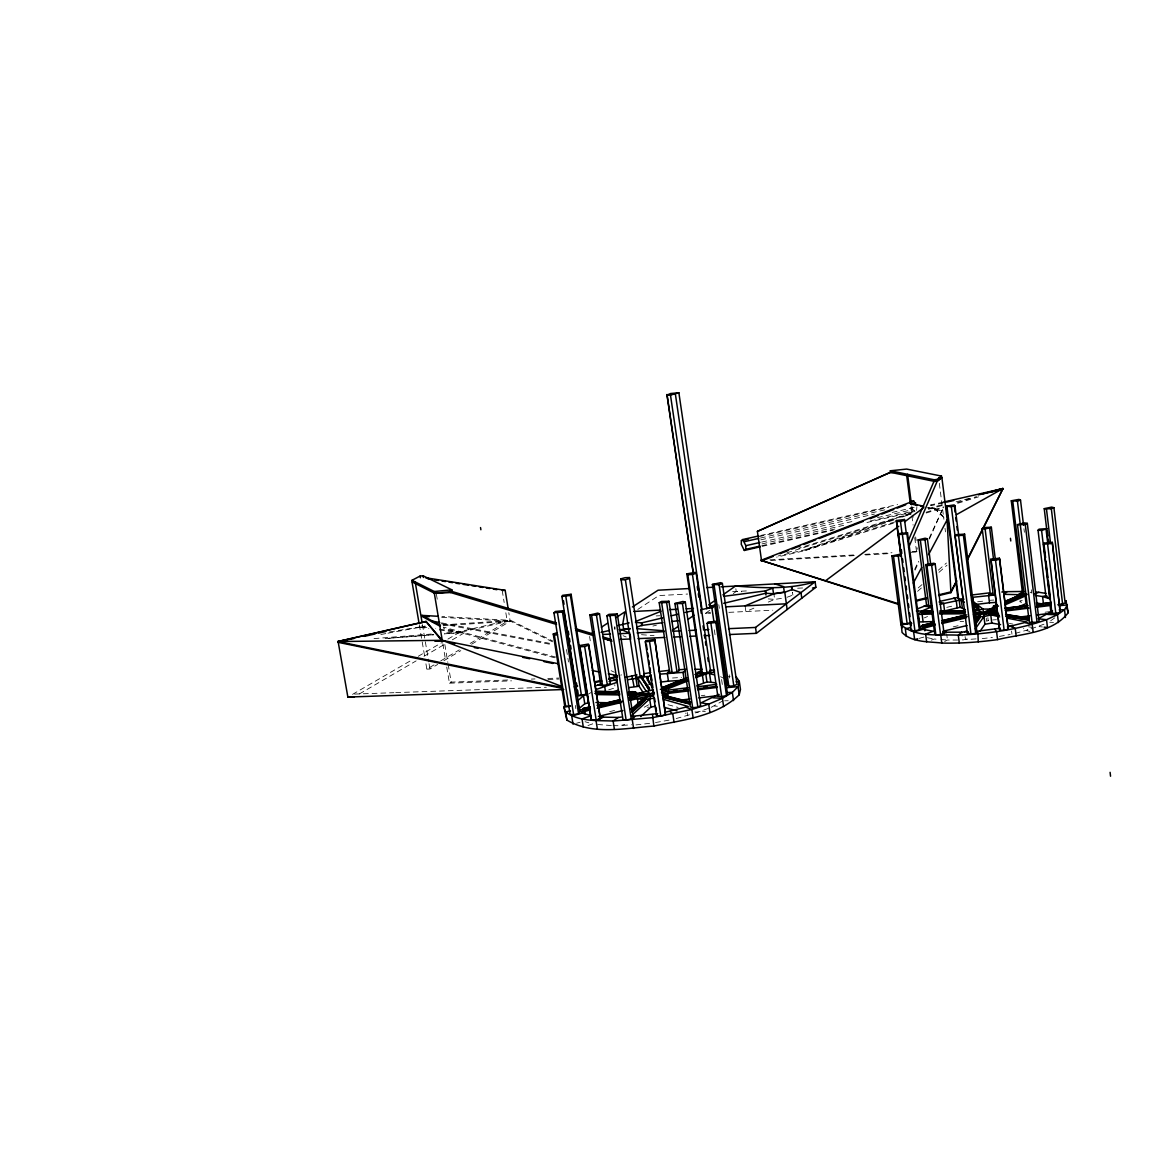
<?xml version="1.0" encoding="UTF-8"?>
<svg xmlns="http://www.w3.org/2000/svg" width="1169" height="1169" viewBox="0 0 1169 1169"><rect width="100%" height="100%" fill="white"/><g stroke="black" fill="none" stroke-linecap="round" stroke-linejoin="round"><path stroke-width="0.75" stroke-dasharray="5 3.75" d="M916.598 510.415L916.876 506.82M614.514 629.302L614.777 626.716L615.654 632.371M552.469 641.81L510.502 621.177L510.692 620.359L441.911 616.501M620.958 675.492L621.163 674.557M914.655 569.449L918.454 561.266M929.077 538.324L941.995 510.473L928.478 507.375M915.049 570.165L918.849 561.968M929.472 539.026L941.995 510.473M917.607 591.324L921.61 587.759M938.999 572.328L947.022 565.212M918.249 587.934L922.268 584.368M938.386 570.136L946.437 563.02M911.119 552.338L916.584 552.016L917.519 551.242L917.051 547.662M387.976 633.174L419.978 627.285L422.447 625.298M709.641 610.364L705.214 613.52L704.805 610.715M733.27 593.574L736.222 591.47L741.555 591.792M1054.759 617.86L1048.593 622.244L1053.503 622.39M637.763 609.458L658.863 595.562L687.65 594.042M986.256 618.167L986.636 621.236L989.106 620.154L986.373 619.19M446.733 667.031L449.451 683.193L451.161 682.126L511.321 679.847M588.416 694.108L590.827 692.618M1015.218 633.393L1027.96 629.828L1023.459 628.615M711.249 707.303L722.895 700.845M425.94 663.817L426.846 669.15L434.576 664.562M440.757 660.88L459.315 649.862M470.128 643.432L507.244 621.382L510.195 621.236L508.807 612.658M426.846 669.15L429.958 669.019L437.674 664.43M443.855 660.748L460.82 650.636M471.618 644.207L510.195 621.236M359.424 693.918L416.12 660.894M423.996 656.306L444.483 644.382M452.345 639.808L464.955 632.473L444.454 633.905M352.556 694.357L411.97 659.93M418.21 656.306L441.663 642.716M447.917 639.092L458.862 632.75M648.561 704.79L643.871 707.42L649.146 707.143M676.179 718.555L689.491 714.8L685.502 713.134M944.625 641.547L947.474 640.027L957.601 640.027M1022.261 600.267L1019.689 601.64L1021.414 602.24L1020.479 603.189L1020.113 600.194M1031.029 628.864L1045.422 623.691M967.201 638.902L962.657 640.027L961.868 633.744M695.467 712.958L709.758 707.932M924.343 617.875L927.572 616.516M753.873 608.158L745.88 611.519L745.267 607.281M768.267 602.079L774.667 599.39L782.47 598.265M612.98 725.613L619.57 725.759L624.684 724.488M787.058 597.271L792.918 595.05L792.524 592.274M931.24 640.159L934.309 639.019L939.248 639.399M587.949 725.54L592.551 723.889L585.055 721.726M897.061 517.999L804.111 550L778.159 555.976M898.786 517.399L912.551 512.65L798.778 548.246M893.832 519.957L804.316 550.76L776.625 557.145M902.439 517.005L911.046 514.039L900.7 517.224M786.927 552.791L893.803 519.372M894.709 521.958L804.111 550L804.316 550.76L894.913 522.733M926.067 512.241L943.485 506.849M957.426 502.538L976.583 496.591M926.272 513.016L943.704 507.624M957.645 503.313L978.541 496.84M608.728 689.812L615.201 687.825L614.719 684.698M919.229 638.347L923.831 637.076M576.536 723.216L580.058 722.252M928.157 508.471L942.024 504.76M928.376 509.26L942.243 505.549M956.125 501.837L969.992 498.126M652.916 626.058L656.408 625.21M710.489 612.249L705.214 613.52L710.679 613.243M953.217 626.876L960.275 625.196M609.663 711.629L616.75 709.934M946.773 607.369L954.795 605.484M444.512 633.846L458.935 632.692L507.755 621.426L507.551 620.607L458.73 631.874L444.308 633.013M760.478 538.032L885.664 509.669M760.785 539.859L874.412 514.082M761.706 542.08L855.167 520.848M892.195 512.431L915.122 507.214M943.237 502.144L930.699 504.891L947.065 520.658M762.013 543.906L845.465 524.91M877.422 517.633L912.931 509.552L914.962 511.54M943.222 502.889L930.919 505.695L930.948 504.95L943.368 516.45M761.735 545.704L836.493 528.666M870.321 520.95L914.816 510.809M762.1 546.391L833.205 530.185M866.974 522.485L913.194 511.934M760.551 535.504L897.587 504.526M759.149 536.615L888.864 507.273M389.54 631.976L425.136 626.058M380.86 634.489L386.194 633.51M725.218 677.333L730.084 676.442M655.488 722.544L671.225 719.753M999.393 636.404L1010.162 634.504M1045.086 612.22L1050.522 611.548M977.635 601.787L983.041 601.144M701.342 695.657L704.907 695.234M982.238 638.625L992.408 637.426M635.965 724.912L651.951 723.056M374.036 638.595L431.697 634.022M976.057 638.873L965.506 639.662L965.112 636.52M426.846 627.402L419.759 626.409L419.978 627.285L425.341 626.92M443.256 625.722L507.755 621.426M990.245 600.267L993.811 600.033M622.566 725.379L631.538 724.78M443.051 624.874L507.551 620.607M992.744 619.935L996.383 619.702M769.976 559.834L855.576 554.851M864.695 554.325L892.005 552.732M912.054 551.563L917.519 551.242M770.707 560.492L854.583 555.611M865.528 554.983L891.056 553.492M672.511 677.991L681.542 677.45M732.627 591.66L747.006 590.9M797.638 588.226L803.118 587.949M656.204 615.917L659.784 615.742M728.886 612.351L772.797 610.203M531.369 679.087L535.007 678.941M547.764 678.458L558.709 678.049M449.451 683.193L511.496 680.84M547.998 679.467L558.943 679.043M354.572 694.079L393.909 692.691M395.736 692.618L546.391 687.27M724.663 700.801L728.214 700.728M960.1 621.44L963.636 621.426M694.912 711.95L698.463 712.023M611.343 725.569L596.044 724.327M441.721 617.364L510.502 621.177M714.23 706.032L717.357 706.222M768.238 598.908L774.667 599.39L773.878 593.808M940.899 639.531L947.474 640.027L946.671 633.773M641.489 634.679L654.056 635.688M1039.066 626.584L1042.427 626.964M419.978 627.285L428.833 628.513M439.456 629.989L458.935 632.692L458.73 631.874L435.701 628.644M1009.373 623.486L1012.851 624.085M1028.53 626.803L1032.008 627.417M702.306 711.103L705.36 711.643M927.324 637.733L934.309 639.019M441.517 622.858L551.68 643.695M441.312 623.749L551.49 644.557M927.178 507.682L942.375 511.16M1026.645 630.632L1029.904 631.435M556.108 657.197L443.577 627.154L443.372 628.045L555.903 658.103M667.996 704.717L678.093 707.435M623.106 635.702L626.204 637.003M510.692 620.359L552.659 640.948M611.153 670.67L614.426 672.277M720.586 676.705L725.262 679.072M1030.167 592.172L1031.716 593.034L1031.277 589.454M912.112 506.937L912.931 509.552M792.348 592.698L792.918 595.05M422.418 624.567L428.76 661.902M429.052 663.685L429.958 669.019M419.291 624.714L424.727 656.715M436.402 594.276L437.308 599.668M444.834 644.484L447.844 662.414M448.151 664.197L451.161 682.126M442.803 643.695L445.521 659.842M502.217 590.506L504.175 602.517M505.841 612.804L507.244 621.382M566.527 649.555L567.652 656.671M567.944 658.439L568.499 661.99M575.338 705.448L575.849 708.677M589.585 636.506L590.257 640.787M687.226 712.432L687.723 715.764M714.332 629.843L715.37 636.944M721.594 679.525L722.632 686.627M718.803 604.738L719.33 608.333M729.178 674.805L729.646 677.991M735.842 588.752L736.222 591.47M911.732 506.513L913.121 517.253M915.663 536.922L916.131 540.502M910.797 507.229L913.106 525.144M914.728 537.682L916.584 552.016M939.321 483.294L943.88 519.27M945.02 528.271L945.473 531.866M987.863 617.656L988.243 620.724M1011.565 631.041L1011.959 634.183M1023.956 528.68L1024.38 532.246M433.699 634.709L385.054 638.595L433.655 634.767"/><path stroke-width="1.5" d="M667.002 395.122L670.495 393.529L678.882 392.769L710.241 607.602L702.028 609.546L670.48 395.078L667.002 395.122L693.246 573.278M758.783 535.913L742.768 539.537L741.38 540.648L741.263 544.286L744.317 550.453L760.318 546.8M744.317 550.453L745.72 549.357L745.837 545.689L742.768 539.537M947.065 520.658L947.095 519.898L928.522 554.691M938.751 595.606L950.908 592.654L947.095 519.898M636.652 627.227L641.46 625.459L641.606 622.902L662.531 617.904M933.651 621.572L919.272 621.952L918.293 614.426L921.756 611.066L931.445 606.989L932.014 611.46M440.245 626.336L421.804 616.253L422.009 615.391L438.287 616.297M1060.195 612.366L1052.305 542.343L1043.859 543.147L1043.552 544.213L1051.764 613.111L1055.826 613.345L1060.195 612.366L1052.305 542.343M565.285 704.41L563.94 707.113L566.921 720.089C592.698 735.52 625.488 728.141 653.866 726.051C683.105 719.943 716.845 716.509 739.217 694.795L740.474 689.462L739.305 681.381L736.178 676.822M1051.764 613.111L1050.756 601.056M665.526 714.858L654.786 639.458L645.799 640.554L645.317 641.854L656.583 715.925L660.836 716.115L665.526 714.858L654.786 639.458M656.583 715.925L657.036 714.478M688.453 689.666L668.785 692.033M667.82 696.724L668.113 691.463L662.122 689.637M657.709 713.587L632.064 716.334L631.844 715.384L649.672 698.916L650.987 695.701L653.208 695.321M653.413 689.812L639.823 692.998L635.848 695.175L634.972 697.206L654.202 692.866M908.547 547.677L937.217 481.204L941.893 477.668L947.591 522.66M908.021 541.232L933.943 481.438L937.217 481.204M585.961 694.152L586.604 692.808L571.1 594.276L562.596 595.328L561.909 596.468L577.515 695.146L581.417 695.321L585.961 694.152L570.428 595.416L571.1 594.276M919.36 629.857L919.959 628.63L907.509 532.743L899.224 533.532L898.566 534.584L911.104 630.559L914.918 630.836L919.36 629.857L906.881 533.78L907.509 532.743M911.104 630.559L911.732 629.331M956.622 580.569L950.923 591.865L938.78 594.816M967.187 559.586L1002.973 488.554L943.237 502.144M950.908 592.654L956.593 581.344M967.158 560.346L981.799 531.281M983.421 528.052L1002.973 488.554L956.403 514.681M913.31 583.141L921.756 567.33M900.992 621.879L902.059 632.473C912.2 642.76 928.493 641.416 941.79 643.052C960.45 643.534 979.096 642.161 997.566 639.618C1021.209 633.744 1052.421 633.496 1068.276 612.644L1065.967 600.618L1066.318 603.686M634.679 716.582L632.312 720.031L633.598 728.404M726.504 695.54L727.498 694.094L716.86 621.236L708.166 622.025L707.128 623.325L717.839 696.256L721.653 696.622L726.504 695.54L715.837 622.536L716.86 621.236M980.119 631.172L984.912 624.261L983.626 613.93L973.499 614.514M647.494 680.679L647.012 677.538L650.812 675.258L651.761 681.527M975.604 623.311L980.031 615.625L980.265 617.48L975.224 624.728M975.37 621.455L979.403 615.668M975.998 621.411L980.031 615.625M717.839 696.256L718.847 694.81M975.311 628.878L983.947 616.56L994.877 614.105M974.829 619.818L976.992 616.998L981.551 614.061M1046.05 597.227L1038.043 530.244L1041.594 530.492L1049.587 597.593L1046.05 597.227L1047 596.044M1041.594 530.492L1047.059 528.622L1039.007 529.177L1038.043 530.244M975.706 633.277L976.875 631.961L964.615 534.131L956.33 534.671L955.102 535.797L967.435 633.671L970.971 634.124L975.706 633.277L963.402 535.256L964.615 534.131M967.435 633.671L968.633 632.371M578.567 713.66L579.926 712.169L563.882 610.7L555.392 611.475L553.96 612.761L570.107 714.332L573.643 714.741L578.567 713.66L562.479 611.986L563.882 610.7M1026.616 595.138L1020.508 594.743L1006.392 601.451M640.744 716.553L650.914 707.055L655.371 706.281M631.844 712.053L645.493 699.953L645.2 697.995L631.538 710.065M632.487 712.023L645.493 699.953M632.195 710.036L645.2 697.995M968.034 631.552L961.663 632.181L958.302 635.191C939.467 634.124 916.438 637.982 901.051 624.831L911.776 623.267M1018.784 594.159L1023.927 591.456L1007.152 591.66L1004.156 594.32L1020.508 594.743M631.085 709.437L642.629 699.296L650.987 695.701M576.828 695.964L587.218 694.839L588.46 702.803L584.763 703.767L578.874 708.765L578.114 703.957M577.618 700.757L583.506 695.803L584.763 703.767M631.26 719.11L633.233 717.532L617.276 613.9L608.947 614.353L606.93 615.727L622.96 719.403L626.131 720.046L631.26 719.11L615.274 615.274L617.276 613.9M937.348 481.073L941.703 477.683L941.498 476.075L906.647 469.076L890.34 470.786L890.544 472.349L934.294 481.365L937.348 481.073L937.143 479.465L941.498 476.075M729.441 634.533L756.358 633.335L815.874 587.276L815.114 581.753L721.039 586.823M713.967 621.952L711.629 606.024L716.553 604.154M728.594 628.674L755.525 627.446L815.114 581.753C789.207 589.658 762.188 588.036 735.447 586.049L722.953 594.846M898.756 526.24L825.577 580.759L825.972 581.446M904.616 521.871L923.642 507.697M995.301 559.22L991.356 527.263L983.874 527.555L982.208 528.622L990.333 594.29L991.984 593.121M672.555 630.325L678.195 626.35M688.059 619.409L694.006 615.23M708.706 604.884L715.881 599.829M1059.523 605.659L1067.37 604.928L1064.521 609.721L1057.477 614.719L1046.533 619.687L1038.13 618.752L1052.597 610.978M911.966 502.042L913.603 500.902L916.467 505.505M757.395 531.398L891.421 471.881L757.395 531.398L761.589 561.018L762.685 560.258M621.28 717.065L618.284 717.459L613.111 721.039C597.227 720.294 579.108 721.931 565.635 711.95L563.94 707.113L570.457 706.164M660.69 674.089L683.032 672.365L685.312 670.787M726.46 684.026L727.892 683.047L725.262 679.072M590.871 634.095L593.881 632.122M601.407 627.212L607.412 623.282M616.136 617.583L624.86 611.884L622.799 623.793L623.662 629.433L620.461 630.617M632.4 606.959L658.059 590.213L688.643 588.562M982.208 528.622L985.116 529.016L991.356 527.263M983.626 613.93L988.156 612.512L997.259 611.928M975.209 613.33L997.04 610.466M1037.049 622.303L1039.08 621.002L1027.332 523.376L1024.482 522.879L1017.483 524.662L1029.29 622.244L1037.049 622.303L1025.271 524.516L1027.332 523.376M932.818 612.877L921.8 613.111L921.567 611.299L932.584 611.066M921.8 613.111L921.844 611.139M1007.4 626.949L1026.996 621.981L1006.67 618.08M890.544 472.349L891.523 471.765M676.997 672L679.321 670.597L668.946 601.275L661.566 601.436L659.214 602.707L669.632 672.029L672.16 672.716L676.997 672L666.608 602.546L668.946 601.275M736.046 681.848L739.305 681.381L738.034 686.656L732.349 692.399L722.427 698.331L708.706 704.133L701.079 702.817L718.803 694.357M688.731 690.894L667.324 693.495L663.408 695.701L673.505 698.346M697.849 707.113L700.626 705.565L685.297 602.167L682.93 601.48L674.908 603.525L690.324 706.865L692.676 707.771L697.849 707.113L682.462 603.54L685.297 602.167M628.425 692.15C637.865 689.856 639.604 696.446 628.732 694.079M442.51 641.898L434.357 593.428L450.635 592.522L452.359 591.587L556.342 622.902M434.357 593.428L436.095 592.493M664.723 712.345L688.249 706.5L663.89 699.442M961.663 632.181L946.481 632.21L940.782 635.205L941.79 643.052M411.985 580.306L420.095 576.054L423.09 575.791L451.833 589.819L452.125 591.572L434.59 593.267L412.262 581.987L411.985 580.306L434.298 591.514L451.833 589.819M1057.828 604.782L1065.164 603.087L1053.912 507.697L1051.647 507.098L1044.238 508.69L1048.301 542.869M618.284 717.459L603.467 717.138L596.058 720.674L597.359 728.974M701.342 670.597L697.352 672.496L705.784 674.016L714.639 671.883M931.985 606.068L926.622 605.747L918.118 539.888L925.044 539.888L927.397 538.792L930.597 563.721M607.31 684.829L610.32 683.412L599.522 613.842L597.724 613.111L589.848 614.967L600.705 684.493L602.503 685.37L607.31 684.829L596.468 615.142L599.522 613.842M918.118 539.888L925.103 538.237L927.397 538.792M733.796 685.808L737.025 684.362L722.384 583.448L720.645 582.659L712.403 584.442L727.103 685.253L728.842 686.247L733.796 685.808L719.11 584.734L722.384 583.448M964.513 631.815L966.208 631.055M1017.848 607.208L1026.061 603.569L1025.155 596.058L1005.413 604.709M996.499 605.776L985.423 611.548L985.803 614.602M1044.238 508.69L1051.34 508.793L1053.912 507.697M996.66 604.841L993.416 606.214L993.65 608.041L998.516 605.98M1004.989 603.233L1023.328 595.679L1023.109 593.881L1004.77 601.407M993.65 608.041L997.391 606.711M1005.501 603.262L1023.328 595.679M993.416 606.214L997.172 604.884M1005.267 601.451L1023.109 593.881M745.062 605.878L773.878 593.808L784.808 592.259L792.144 589.497L800.984 592.595L801.759 598.192M917.504 608.815L927.353 605.074M891.903 555.918L898.289 556.239L901.284 555.1L899.589 554.369L891.903 555.918L900.758 623.325L907.129 623.808L910.096 622.58M696.885 685.633L706.953 681.936L715.457 682.754M687.343 681.103L662.341 691.025M695.701 677.669L705.784 674.016L706.953 681.936M919.798 627.432L922.326 628.601L934.864 625.254M660.368 689.432L685.458 679.16M635.571 621.528L660.953 611.285M662.911 687.328L663.671 689.301L662.911 687.328L686.568 677.888M695.014 674.513L700.552 672.54L700.83 674.44L695.76 676.471M663.378 687.372L687.036 677.932M695.482 674.557L700.552 672.54M663.203 689.257L687.314 679.847M594.743 686.13L601.027 683.938M595.664 689.666L617.174 682.287M899.122 604.578L760.961 560.346L908.678 502.845L923.466 506.235M583.594 709.408L579.663 709.948L582.25 712.184L590.111 709.919M761.34 560.988L773.22 556.371M780.015 553.726L788.505 550.424M791.895 549.094L800.385 545.791M803.79 544.476L815.67 539.859M819.06 538.529L863.219 521.359M869.999 518.715L878.489 515.412M881.894 514.097L893.774 509.465M897.178 508.15L905.668 504.847M649 684.245L652.01 683.091M1034.638 593.867L1038.876 592.303L1045.963 593.37M617.992 625.547L629.127 622.887M570.472 706.018L565.694 706.368L564.598 705.272L553.258 634.022L556.955 632.692M706.953 672.73L710.606 671.415L696.169 573.219L695.204 572.357L686.846 573.877L701.342 671.912L702.306 672.993L706.953 672.73L692.457 574.432L696.169 573.219M940.548 634.65L944.055 633.423L935.185 564.116L934.016 563.224L925.804 564.627L934.703 633.817L935.872 634.855L940.548 634.65L931.649 565.255L935.185 564.116M596.175 719.987L600.355 718.57L588.869 645.171L588.387 644.046L579.488 645.58L591.017 718.833L591.499 720.119L596.175 719.987L584.646 646.515L588.869 645.171M1027.142 594.276L1022.539 593.618L1011.287 500.785L1018.959 499.397L1020.508 500.069L1023.518 525.1M1011.287 500.785L1017.425 501.106L1020.508 500.069M1005.822 616.501L1029.348 620.067L1029.115 618.196L1005.588 614.646M995.433 612.775L995.184 614.777L999.203 615.201M941.074 611.738L960.1 607.31L965.258 609.604M974.741 615.537L979.856 613.944M987.118 611.665L995.55 609.034L983.027 609.093L973.558 611.095M992.262 491.74L1002.724 488.51L1002.944 489.3L978.351 494.896M940.124 604.3L963.957 599.186M610.554 692.545L618.386 690.148M630.383 700.348L648.883 695.818M609.137 681.483L617.247 679.247M644.353 675.77L629.39 577.544L625.108 577.691L620.958 578.83L635.965 677.07L640.247 677.012L644.353 675.77L644.177 674.586M954.941 505.709L951.361 506.718L962.993 598.908L958.668 599.025L957.893 598.06L946.262 506.133L954.167 504.92L954.941 505.709L958.58 534.613M670.48 395.078L678.882 392.769M620.958 578.83L621.075 579.824L625.371 579.678L629.521 578.538L629.39 577.544M917.709 638.771L914.64 639.618L913.617 631.874L922.838 629.346L933.315 631.245L925.629 634.08L926.652 641.869M1046.05 595.591L1042.573 596.541L1035.398 595.459M583.331 727.191L582.03 718.935L591.266 715.662L582.264 713.105L571.729 715.969L573.029 724.166M1004.142 630.296L1008.262 629.185L999.67 559.22L999.378 558.183L990.83 559.25L999.451 629.039L999.729 630.223L1004.142 630.296L995.52 560.272L999.67 559.22M981.916 494.078L1002.724 488.51M645.317 641.854L654.319 640.744M574.227 686.89L577.676 686.042M594.904 681.834L600.077 680.577M608.698 678.473L617.305 676.369M594.948 682.667L601.83 680.972M608.728 679.291L617.349 677.187M916.218 600.325L926.637 597.783M916.204 601.114L926.608 598.572M896.375 521.447L900.466 521.403L904.514 520.424L904.485 519.504L896.36 520.526L900.831 555.567M932.95 622.814L922.37 625.342L922.604 627.198L934.952 624.246M942.009 622.551L966.705 616.647M922.604 627.198L935.244 624.348M942.302 622.653L966.997 616.75M590.14 706.836L583.097 708.516L583.404 710.474L590.447 708.794M599.244 706.69L622.113 701.225M629.156 699.544L634.665 698.404L634.139 696.329L628.864 697.601M583.404 710.474L588.898 709.349M597.695 707.245L620.578 701.78M629.39 699.676L634.665 698.404M598.382 716.407L622.887 710.547M629.872 708.882L633.379 708.034M561.909 596.468L570.428 595.416M671.254 615.815L678.225 614.149M685.209 612.483L692.18 610.817M709.656 606.653L713.178 605.82M723.713 603.306L765.841 593.238L773.878 593.808M941.776 620.71L964.703 615.23M922.37 625.342L933.242 622.916M942.068 620.812L966.763 614.909M929.311 624.655L919.769 626.672M943.427 621.309L954.006 618.796M957.543 617.963L964.6 616.282M597.169 705.155L620.052 699.69M583.097 708.516L590.345 706.967M597.388 705.287L620.286 699.822M629.083 697.732L634.139 696.329M941.819 623.603L966.12 617.831M597.111 708.253L621.63 702.423M942.798 631.304L967.099 625.503M628.732 687.591L639.107 686.276L642.745 691.975M939.408 601.465L957.353 597.476M625.386 677.333L637.032 674.922M627.534 679.744L647.801 676.413L648.751 682.681M812.513 588.051L815.874 587.276M601.1 632.385L609.487 630.456M744.609 541.627L758.71 538.427M912.112 503.678L915.634 502.875M745.837 545.689L759.938 542.489M946.729 502.086L953.758 500.493M562.26 686.612L442.16 640.305L426.101 621.513L338.119 641.547L347.865 697.075L563.75 689.52M364.596 636.331L375.147 633.934M378.668 633.13L385.712 631.523M745.72 549.357L759.952 546.113M910.037 501.706L913.603 500.902M741.38 540.648L748.481 539.041M1043.552 544.213L1052.012 543.41M707.128 623.325L715.837 622.536M898.566 534.584L906.881 533.78M553.96 612.761L562.479 611.986M570.457 710.957L565.635 711.95L566.921 720.089M910.432 627.68L905.317 628.732L906.326 636.418M353.988 638.508L337.987 641.46L338.206 642.351L562.041 688.307M640.963 676.106L649.453 688.059L649.087 690.105L640.963 676.106L649.087 690.105M641.255 677.991L649.745 689.988M606.93 615.727L615.274 615.274M973.835 604.475L978.526 607.179L978.76 609.005L972.696 605.337M955.102 535.797L963.402 535.256M643.856 673.724L650.695 672.526M978.234 641.898L977.854 631.158L1000.226 628.206M661.493 692.618L668.113 691.463M634.972 697.206C640.568 700.816 647.904 698.974 654.129 698.156M984.912 624.261L991.78 623.062L1000.576 624.611M659.214 602.707L666.608 602.546M623.662 629.433L629.989 628.542M619.146 629.726L630.237 628.864M1017.483 524.662L1025.271 524.516M723.801 596.322L765.403 590.9L772.738 588.168L773.513 593.677L784.311 592.142L783.537 586.619L774.989 583.915M674.908 603.525L682.462 603.54M641.46 625.459L662.969 622.668M671.927 621.499L679.101 620.578M1004.726 608.275L1027.741 605.396M1036.596 604.285L1050.814 602.663L1051.033 604.505L1036.815 606.126M1004.77 608.421L1027.785 605.542M1036.64 604.431L1050.814 602.663M1009.344 608.859L1012.851 608.435M1018.111 607.778L1021.618 607.354M1037.4 605.396L1040.907 604.972M1046.167 604.315L1049.674 603.891M1004.945 610.116L1028.019 607.383M1006.114 610.949L1028.983 608.128M1036.012 607.266L1050.083 605.527L1051.004 613.214L1036.932 614.938M1019.353 617.1L1029.904 615.8M673.446 690.821L677.012 690.382M684.128 689.52L687.693 689.082M703.709 687.138L707.26 686.7M971.307 595.05L989.339 592.873L988.594 595.386L989.515 602.809L996.426 602.356M975.516 604.49L989.515 602.809M688.161 687.723L668.493 690.09L668.726 692.209M697.06 686.831L716.787 684.289M697.352 688.775L717.065 686.232M697.659 689.798L717.269 687.416M681.03 700.07L689.944 698.989M698.857 697.922L718.467 695.54M659.258 671.503L669.545 670.29L667.28 673.315L668.463 681.147L682.462 680.329M589.848 614.967L596.468 615.142M660.237 682.126L668.463 681.147M712.403 584.442L719.11 584.734M890.34 470.786L934.089 479.758L937.143 479.465M918.293 614.426L932.672 614.003M726.709 687.65L738.034 686.656L739.217 694.795M553.258 634.022L554.34 634.972L557.54 634.709M343.394 641.021L337.987 641.46L425.954 621.426L441.064 639.779M890.457 472.554L893.949 472.291M938.634 477.902L941.893 477.668M686.846 573.877L687.796 574.753L692.457 574.432M1001.804 592.025L1007.152 591.66M995.506 594.919L972.842 597.286L973.587 603.219M983.947 616.56L974.157 616.794M678.561 669.749L685.779 669.311M925.804 564.627L926.944 565.518L931.649 565.255M502.217 590.506L505.183 590.345L508.252 609.224M706.646 587.598L713.85 587.203M646.837 694.591L628.703 695.073M662.589 693.743L667.324 693.495M633.832 611.445L660.748 610.086M669.793 609.633L677.085 609.283M686.188 608.815L693.465 608.45M707.932 607.734L713.236 607.471M725.613 606.843L786.357 603.803L787.146 609.502M946.262 506.133L951.361 506.718M603.482 634.431L610.539 634.109M619.365 633.7L629.945 633.218L622.229 630.003M637.105 632.882L663.992 631.655M672.949 631.231L680.124 630.909M689.096 630.5L696.286 630.164M703.46 629.828L708.852 629.58M607.895 639.984L611.431 639.838M620.242 639.428L630.822 638.961M637.982 638.639L664.854 637.441M673.812 637.032L680.986 636.71M689.958 636.301L695.35 636.068M704.322 635.658L709.7 635.425M579.488 645.58L579.941 646.72L584.646 646.515M1059.172 609.911L1064.521 609.721L1065.441 617.48M347.865 697.075L354.382 696.841M727.016 692.516L732.349 692.399L733.548 700.611M558.285 663.714L442.16 640.305L338.119 641.547L561.997 687.474M434.912 641.197L442.218 641.109L442.16 640.305M939.744 611.007L964.79 610.846M921.567 611.299L932.307 611.226M941.264 611.168L964.527 611.007M933.067 612.191L921.654 611.913M940.256 612.147L965.462 611.971M939.701 612.994L965.024 612.673M939.73 613.959L964.44 613.798M990.83 559.25L991.093 560.287L995.52 560.272M694.883 669.267L702.174 669.311M602.941 692.457L615.245 692.632M634.548 692.91L648.021 693.933M596.482 694.591L619.745 694.941M595.942 702.525L610.247 702.774M595.05 691.288L618.138 691.741M628.79 691.96L635.892 692.092M596.468 691.522L619.555 691.975M595.357 693.202L614.879 693.597M629.083 693.889L636.184 694.021M594.992 693.392L619.848 693.904M916.335 610.919L921.756 611.066M1047.658 614.456L1057.477 614.719L1058.398 622.536M421.804 616.253L429.052 616.662M1035.559 592.113L1038.876 592.303M713.017 697.791L722.427 698.331L723.626 706.602M974.391 612.176L979.68 612.541M987.294 613.067L996.236 613.681M943.178 631.976L946.481 632.21M637.032 628.688L663.963 630.763M635.425 622.346L641.606 622.902L642.029 625.722M711.015 670.012L714.522 670.348M964.323 602.137L959.164 599.887L960.1 607.31M700.83 674.44L700.085 672.496M923.875 606.156L931.445 606.989M1044.107 627.154L1047.468 627.534L1046.533 619.687C1018.228 629.682 988.17 633.773 958.302 635.191L959.296 643.067M599.989 716.714L603.467 717.138M711.629 606.024L714.858 606.433L725.218 677.333M1036.304 602.97L1041.681 603.818M425.501 577.734L505.183 590.345M427.722 578.757L431.259 579.313M434.81 579.882L438.36 580.438M441.911 580.993L445.462 581.563M448.998 582.118L452.549 582.673M456.1 583.243L459.651 583.799M463.187 584.354L468.521 585.201M472.057 585.757L475.608 586.312M479.158 586.867L482.709 587.437M486.246 587.992L489.796 588.548M493.347 589.118L496.898 589.673M1006.071 614.485L1029.115 618.196M994.951 612.936L998.501 613.506M1008.073 616.633L1029.348 620.067M995.184 614.777L998.721 615.362M650.402 696.578L649.906 693.349L646.077 691.084L637.909 678.429L635.921 678.108L637.12 685.94M1018.871 617.524L1022.349 618.109M1025.841 618.708L1029.319 619.292M985.672 613.564L999.627 616.881M990.333 594.29L993.255 594.802L985.116 529.016M597.783 684.932L604.621 686.115L605.6 692.413M1007.62 625.839L1012.895 626.774M439.734 622.522L432.632 621.177L432.428 622.069L435.979 622.741M592.23 670.553L599.376 671.985M608.318 673.782L617.247 675.594M451.146 642.921L454.726 643.637M474.366 647.597L477.946 648.313M522.601 657.329L529.747 658.761M544.038 661.639L552.966 663.451M613.71 675.682L617.276 676.413M910.695 503.897L917.27 505.403M920.558 506.162L923.846 506.922M714.288 674.805L709.554 673.68L710.723 681.615M939.248 602.181L943.588 603.219L944.537 610.656M1025.681 622.785L1032.198 624.334L1033.162 632.224M662.735 695.073L689.725 701.809M662.165 695.248L690.85 702.408M664.708 697.44L690.031 703.796M664.153 697.63L689.462 703.972M676.866 699.237L686.963 701.897M665.132 707.61L677.012 710.825M575.411 628.644L592.741 633.861M603.146 637.003L610.072 639.092M450.635 592.522L556.473 624.421M575.572 630.179L592.917 635.41M603.336 638.552L612.001 641.167M1050.536 599.01L1042.573 596.541L1043.479 604.095M760.961 560.346L898.698 603.862M981.302 612.03L973.266 608.231M613.988 680.007L617.159 681.206M686.481 707.45L691.873 709.481L708.706 704.133L709.934 712.447M1010.995 626.321L1015.247 628.425L1016.212 636.331M422.009 615.391L440.45 625.444M646.589 695.19L647.319 695.643M973.076 603.423L978.526 607.179M974.668 606.185L978.76 609.005M971.585 600.311L983.027 609.093L983.728 614.733M942.886 632.4L944.055 633.423M669.969 711.424L672.818 714.084L674.089 722.457M953.86 598.09L956.184 600.267L957.133 607.69M709.627 670.348L710.606 671.415M994.834 629.156L996.587 631.698L997.566 639.618M922.326 628.601L922.838 629.346M647.012 677.538L652.609 688.278M600.355 718.57L588.665 645.829M631.903 675.814L634.007 686.349M1066.859 608.275L1068.276 612.644M1008.262 629.185L999.378 558.183M792.144 589.497L791.574 587.159L791.968 589.936M765.841 593.238L765.403 590.9L766.002 595.05M423.09 575.791L423.383 577.471M420.095 576.054L420.387 577.734M422.126 622.785L415.185 581.884L412.058 582.06L418.999 622.945M450.197 590.637L450.489 592.376M434.298 591.514L434.59 593.267M480.532 527.57L480.883 529.762M557.511 613.024L573.643 714.741M554.34 634.972L565.694 706.368M579.941 646.72L591.499 720.119M584.851 711.176L585.362 714.434M565.825 596.511L581.417 695.321M583.302 708.648L583.623 710.606M563.443 600.691L564.013 604.271M568.266 631.128L568.821 634.723M569.391 638.303L569.961 641.883M570.53 645.463L571.086 649.043M576.463 683.061L577.033 686.641M577.603 690.221L578.158 693.802M614.412 729.383L613.111 721.039L652.594 717.664L691.873 709.481L693.115 717.839M591.631 615.712L602.503 685.37M630.164 634.65L630.602 637.529M637.383 698.682L638.128 703.548M635.527 692.296L635.834 694.225M610.086 616.18L626.131 720.046M649.584 641.942L660.836 716.115M646.355 644.163L647.173 649.569M647.714 653.179L648.269 656.788M648.81 660.397L649.365 663.992M649.906 667.601L650.461 671.211M651.001 674.82L651.82 680.226M652.375 683.836L652.916 687.43M653.471 691.04L654.012 694.649M654.567 698.258L655.108 701.868M655.941 707.274L656.481 710.869M652.112 692.969L652.609 696.198M649.672 698.916L650.914 707.055M653.866 726.051L652.463 714.522M641.606 675.989L641.898 677.874M644.557 698.025L644.864 699.983M625.371 579.678L640.247 677.012M637.909 678.429L639.107 686.276M661.727 603.262L672.16 672.716M677.26 604.212L692.676 707.771M683.032 672.365L684.216 680.226M710.957 623.588L721.653 696.622M675.419 394.362L706.88 608.859M697.294 586.604L697.82 590.17M698.346 593.735L698.872 597.301M700.713 609.765L701.239 613.33M703.066 625.795L703.592 629.36M704.381 634.709L704.907 638.274M705.433 641.839L705.959 645.405M707.786 657.869L708.312 661.435M667.017 394.479L693.465 574.067M687.796 574.753L702.306 672.993M702.379 674.937L703.563 682.857M714.113 585.231L728.842 686.247M755.525 627.446L756.358 633.335M784.808 592.259L786.357 603.803M893.584 556.663L902.453 624.188M901.153 621.908L901.957 627.972M907.568 474.307L911.499 504.73M906.618 474.994L910.33 503.649M924.445 627.724L924.854 630.807M922.093 614.076L923.072 621.616M922.662 625.444L922.896 627.3M904.485 519.504L906.355 533.853M902.395 534.715L914.918 630.836M900.466 521.403L902.103 533.985M901.343 549.795L901.825 553.419M902.526 558.84L902.994 562.45M903.71 567.871L904.178 571.495M904.879 576.916L905.361 580.525M906.063 585.947L906.53 589.571M907.246 594.992L907.714 598.601M908.43 604.022L908.897 607.646M909.599 613.067L910.081 616.677M910.783 622.098L911.25 625.722M896.36 520.526L901.051 556.386M898.289 556.239L907.129 623.808M635.819 675.887L635.965 677.07M925.044 539.888L928.244 564.861M926.944 565.518L935.872 634.855M920.398 540.443L928.902 606.419M954.401 506.718L955.073 512.139M955.76 517.546L956.213 521.14M956.885 526.561L957.338 530.156M961.342 600.106L962.277 607.544M947.022 506.922L958.668 599.025M934.089 479.758L934.294 481.365M977.927 607.296L978.146 609.122M958.638 536.103L970.971 634.124M989.705 528.344L993.431 558.563M991.093 560.287L999.729 630.223M993.928 606.258L994.147 608.085M990.83 615.376L991.78 623.062M1017.425 501.106L1020.245 524.384M1020.332 525.173L1032.139 622.931M1012.807 501.472L1024.088 594.466M1022.597 593.852L1022.817 595.649M1010.454 538.31L1010.776 540.969M1043.859 543.147L1045.583 557.628M1046.021 561.252L1047.965 577.53M1048.388 581.154L1050.332 597.447M1051.34 508.793L1062.636 604.329M1046.503 509.289L1050.566 543.527M1047.278 530.434L1047.921 535.87M1048.345 539.493L1048.783 543.103M1046.109 529.689L1047.614 542.387M1047.629 544.345L1055.826 613.345M1110.097 772.329L1110.55 776.231M426.101 621.513L426.174 622.303M710.168 606.521L710.241 607.602M582.25 712.184L582.264 713.105"/></g></svg>
